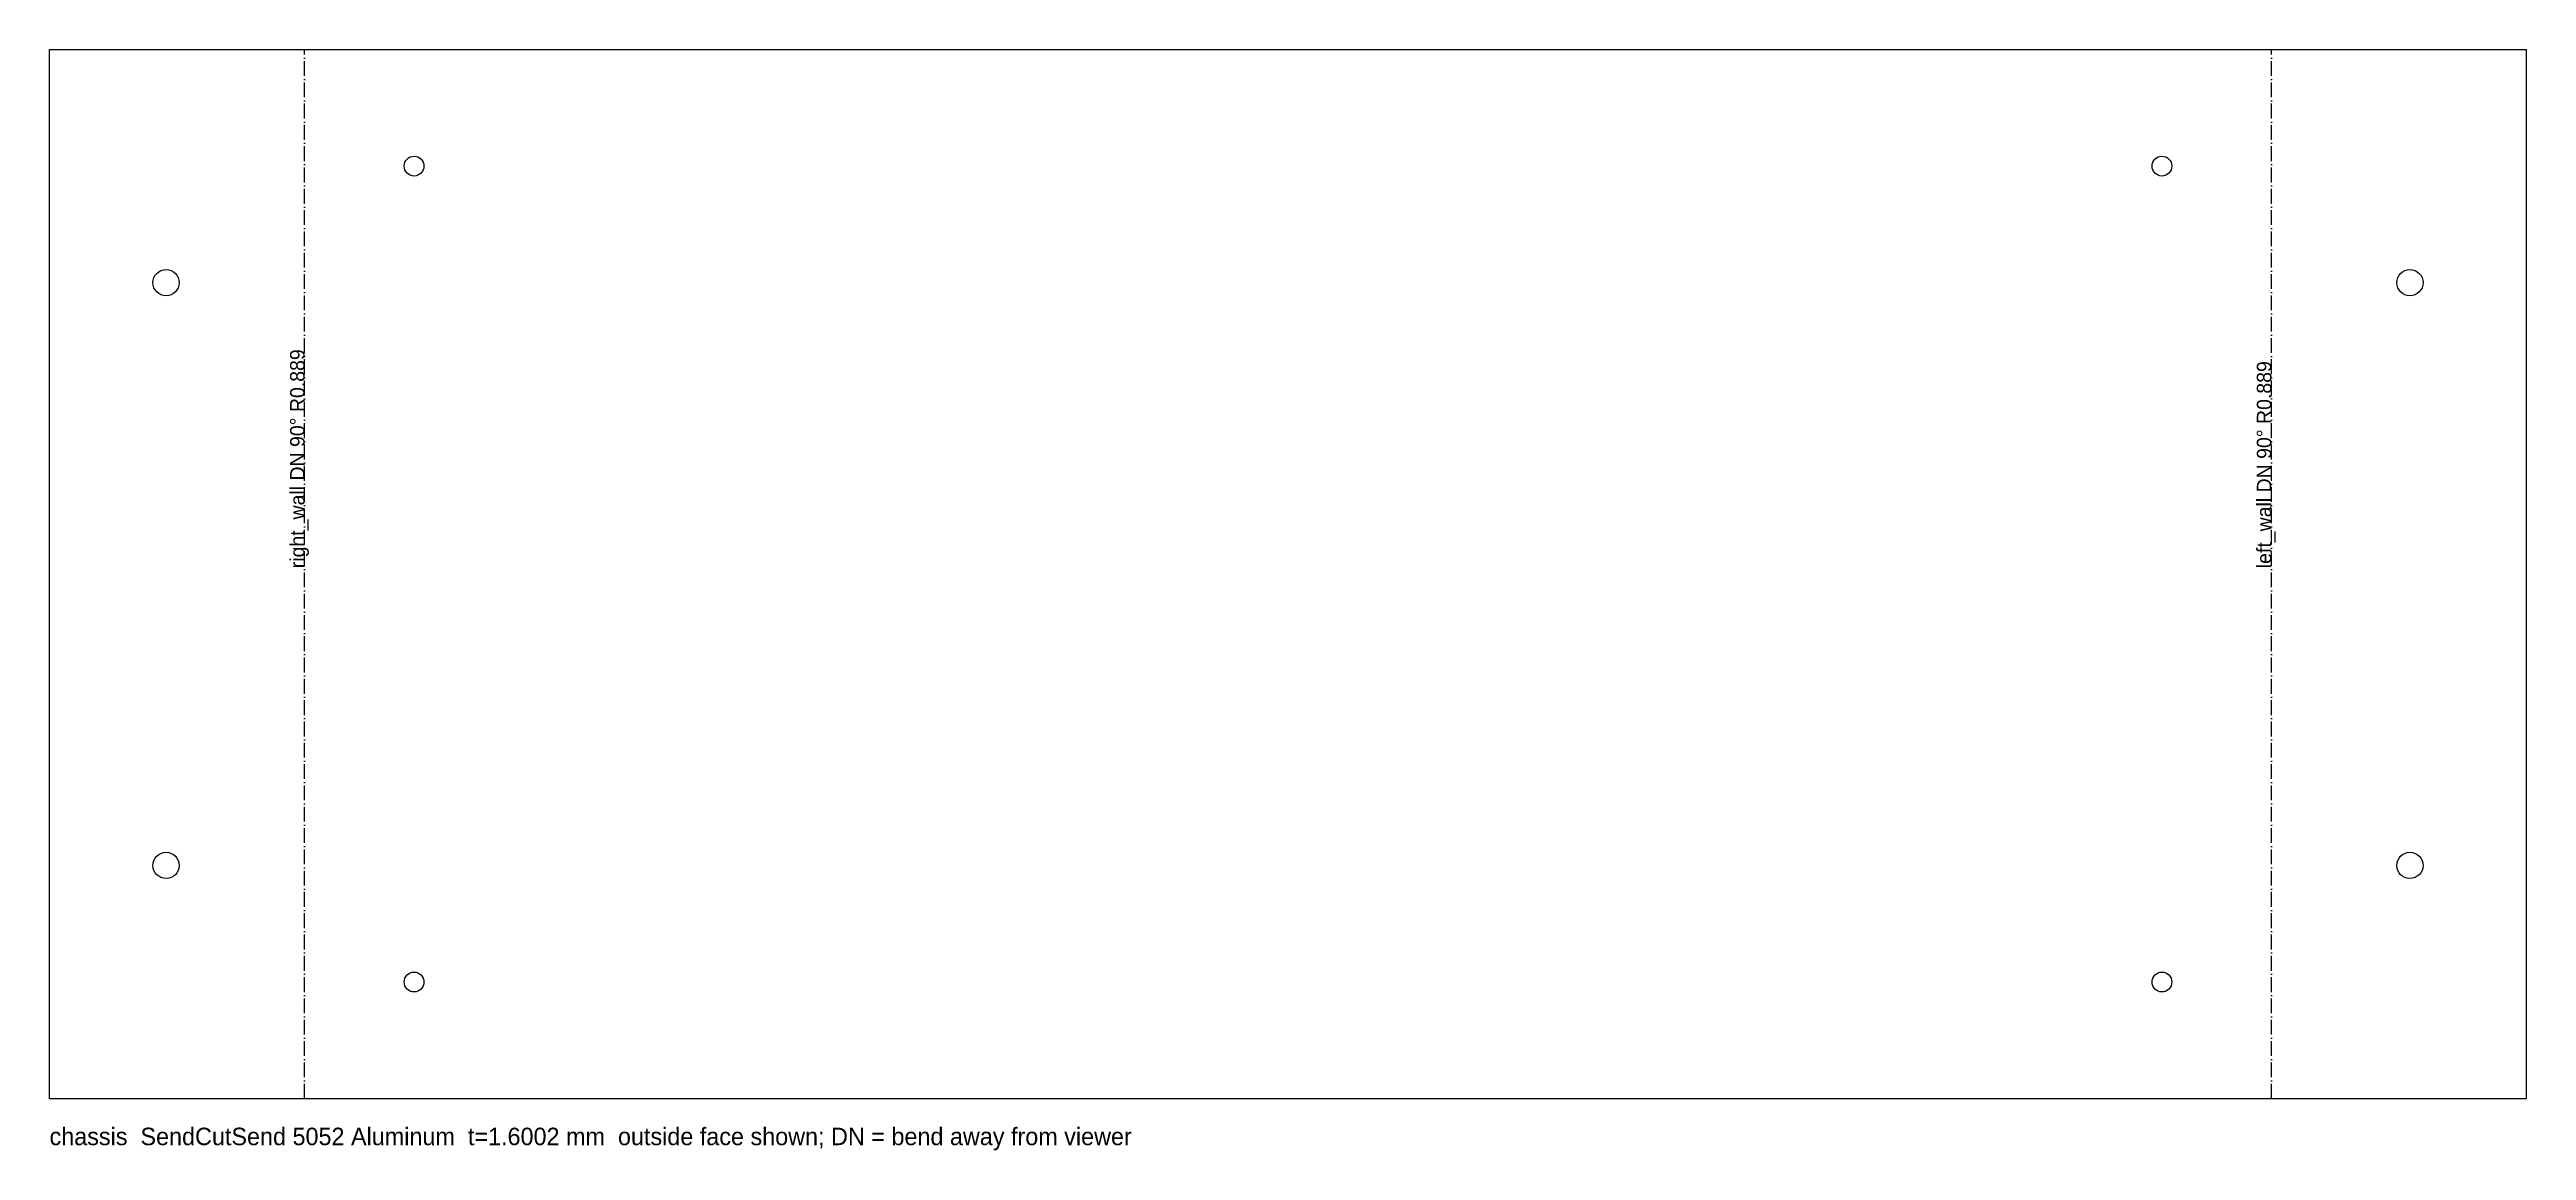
# Model space of a CAD drawing. Header units: millimetres. Extents: x 0 to 425, y -9 to 180.
import ezdxf

# ---------------------------------------------------------------- set-up
doc = ezdxf.new("R2010")
doc.units = ezdxf.units.MM
doc.linetypes.add('DASHDOT', pattern=[3.556, 2.54, -0.508, 0, -0.508])
for name, color, linetype in [('BEND', 1, 'DASHDOT'), ('CUT', 7, 'Continuous'), ('NOTES', 3, 'Continuous')]:
    doc.layers.add(name, color=color, linetype=linetype)

msp = doc.modelspace()

# ---------------------------------------------------------------- linework, layer by layer
at = {"layer": 'BEND'}
for p, q in [((43.7808, 0), (43.7808, 180)), ((381.3424, 0), (381.3424, 180))]:
    msp.add_line(p, q, dxfattribs=at)
at = {"layer": 'CUT'}
for p, q in [((0, 180), (425.1232, 180)), ((0, 0), (0, 180)), ((425.1232, 0), (425.1232, 180)), ((0, 0), (425.1232, 0))]:
    msp.add_line(p, q, dxfattribs=at)
for centre, radius in [((62.5616, 160), 1.7), ((362.5616, 160), 1.7), ((20, 140), 2.25), ((405.1232, 140), 2.25), ((20, 40), 2.25), ((405.1232, 40), 2.25), ((62.5616, 20), 1.7), ((362.5616, 20), 1.7)]:
    msp.add_circle(centre, radius, dxfattribs=at)

# ---------------------------------------------------------------- texts
at = {"layer": 'NOTES'}
for s, p in [('right_wall DN 90° R0.889', (43.7808, 91)), ('left_wall DN 90° R0.889', (381.3424, 91))]:
    msp.add_text(s, height=2.5, rotation=90, dxfattribs=at).set_placement(p)
msp.add_text('chassis  SendCutSend 5052 Aluminum  t=1.6002 mm  outside face shown; DN = bend away from viewer', height=3, dxfattribs=at).set_placement((0, -8))

doc.saveas('drawing.dxf')
